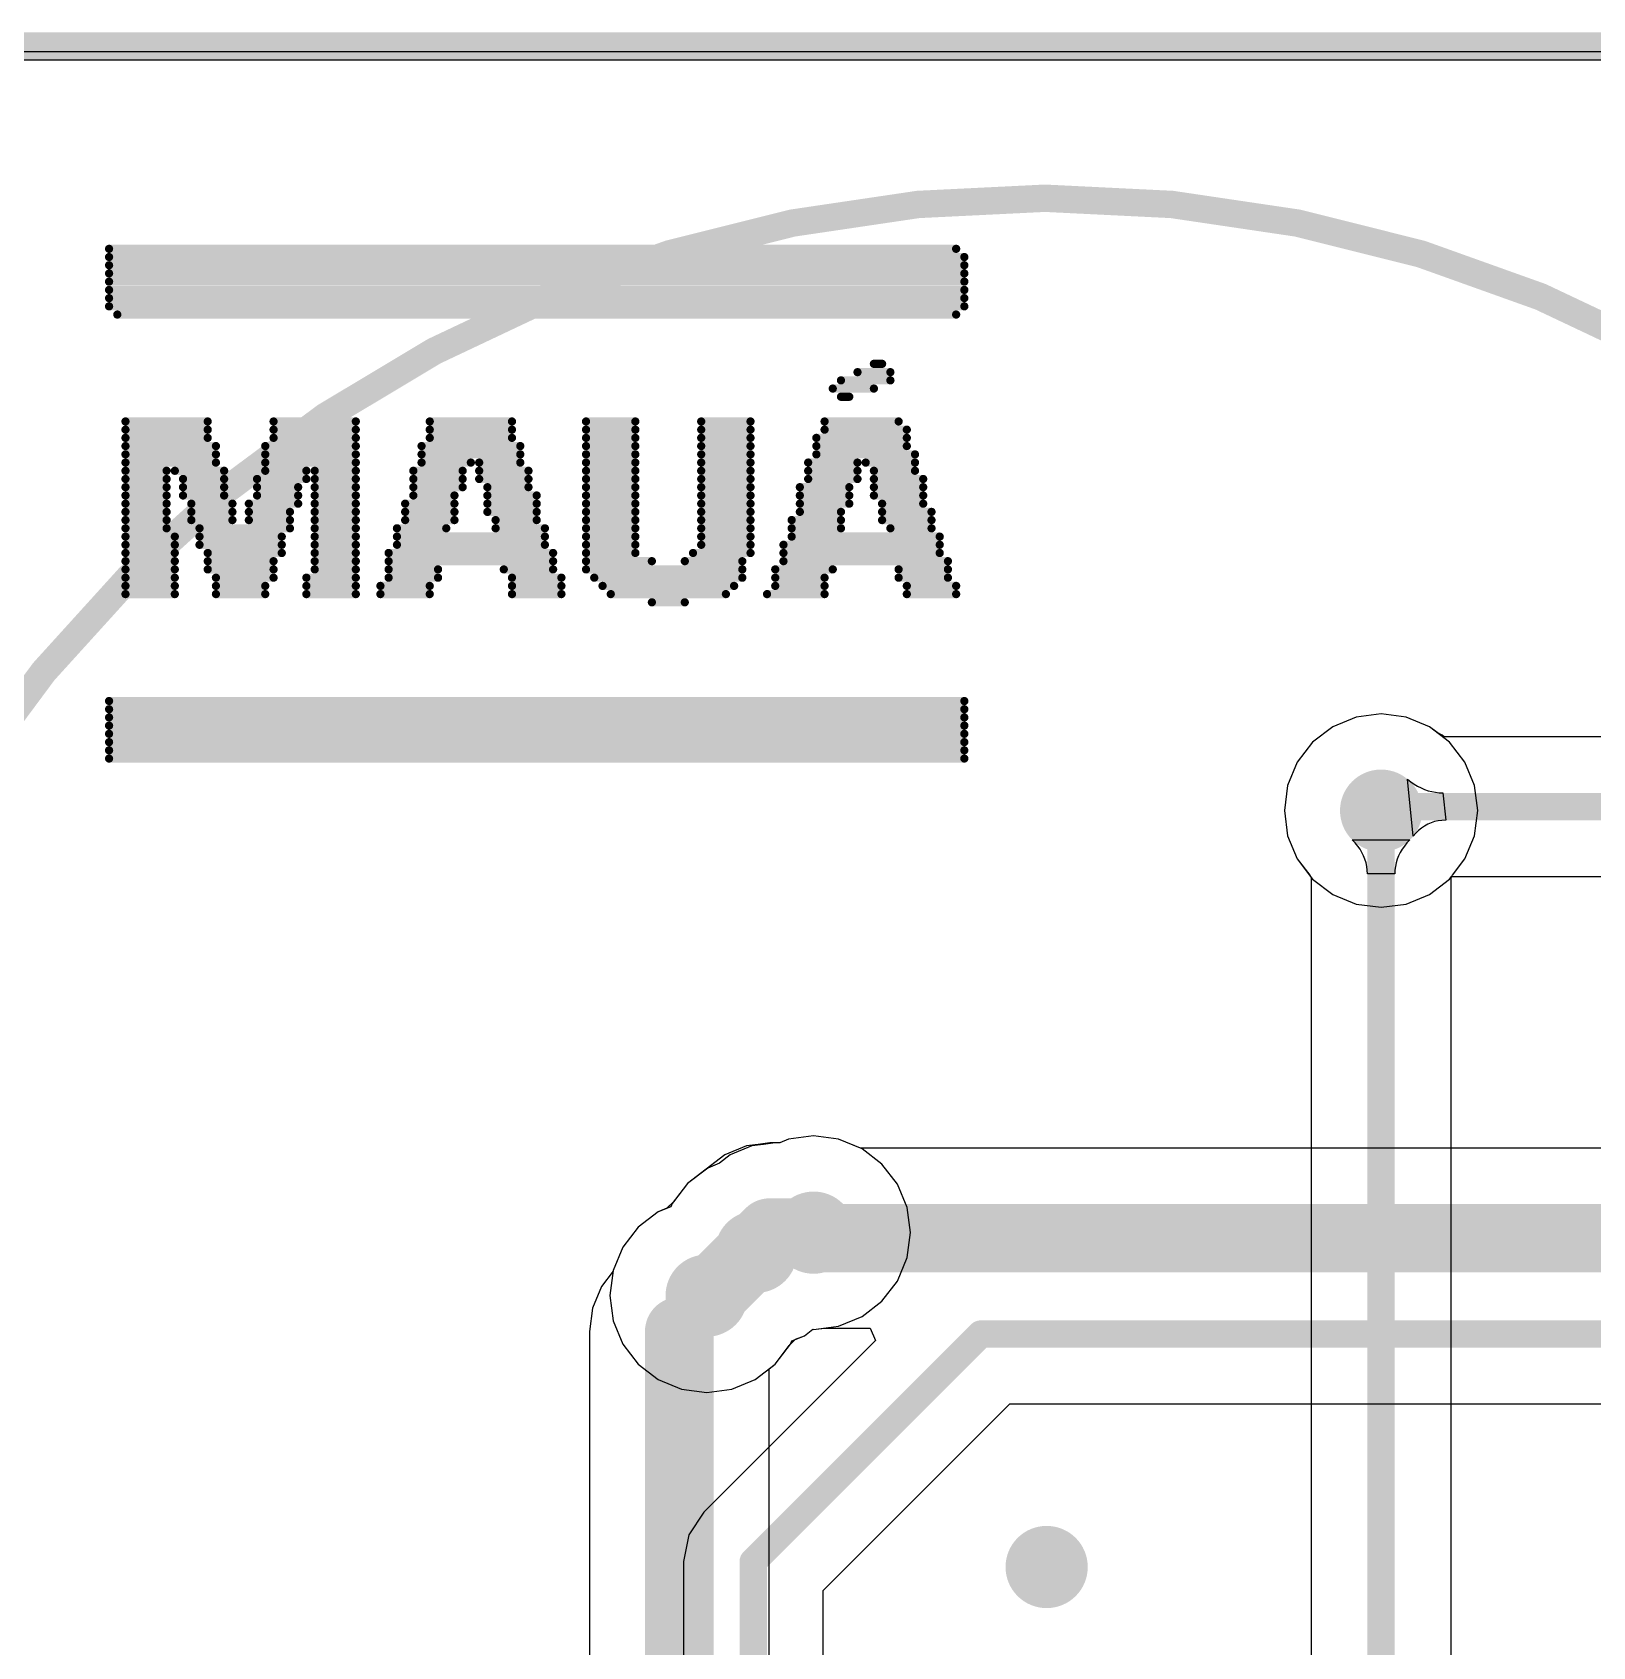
# Model space of a CAD drawing. Extents: x 8 to 204, y 9 to 177.
# Drawn here: x 32.92 to 47.38, y 42.95 to 57.91 of the extents above; entities that cross this region are included whole.
import ezdxf

# ---------------------------------------------------------------- set-up
doc = ezdxf.new("R2010")
doc.units = 0
doc.layers.get('0').update_dxf_attribs({"linetype": 'CONTINUOUS'})
for name, color, linetype in [('BOTTOMLAYER', 5, 'CONTINUOUS'), ('BOTTOMOVERLAY', 54, 'CONTINUOUS'), ('MECHANICAL3', 76, 'CONTINUOUS'), ('MULTILAYER', 9, 'CONTINUOUS'), ('TOPLAYER', 1, 'CONTINUOUS'), ('TOPOVERLAY', 2, 'CONTINUOUS'), ('VIAHOLELAYER', 16, 'CONTINUOUS')]:
    doc.layers.add(name, color=color, linetype=linetype)

# ---------------------------------------------------------------- blocks, each defined once
blk = doc.blocks.new('S____________________SB19_')
at = {"layer": 'BOTTOMOVERLAY'}
for points, const_width in [([(12, -13.904, 1), (-12, -13.904, 1)], 0.254), ([(11.936, -13.904, 1), (12.063, -13.904, 1)], 0.127)]:
    blk.add_lwpolyline(points, format="xyb", close=True, dxfattribs=dict(at, const_width=const_width))

msp = doc.modelspace()

# ---------------------------------------------------------------- linework, layer by layer
at = {"layer": 'BOTTOMLAYER'}
for p, q in [((14.605, 57.658), (190.373, 57.658)), ((44.967, 51.475), (44.781, 51.332)), ((45.183, 51.565), (44.967, 51.475)), ((45.415, 51.595), (45.183, 51.565)), ((45.647, 51.565), (45.415, 51.595)), ((45.864, 51.475), (45.647, 51.565)), ((45.934, 51.421), (45.864, 51.475)), ((44.781, 51.332), (44.639, 51.147)), ((45.98, 51.397), (45.934, 51.421)), ((45.998, 51.383), (45.98, 51.397)), ((80.526, 51.383), (45.998, 51.383)), ((44.639, 51.147), (44.549, 50.93)), ((44.549, 50.93), (44.519, 50.698)), ((45.712, 50.46), (45.66, 50.991)), ((45.66, 50.991), (45.69, 50.966)), ((45.69, 50.966), (45.722, 50.945)), ((45.722, 50.945), (45.753, 50.926)), ((45.753, 50.926), (45.785, 50.909)), ((45.785, 50.909), (45.818, 50.895)), ((45.818, 50.895), (45.851, 50.883)), ((45.851, 50.883), (45.884, 50.874)), ((45.884, 50.874), (45.918, 50.868)), ((45.918, 50.868), (45.953, 50.864)), ((45.953, 50.864), (45.987, 50.863)), ((45.987, 50.863), (46.014, 50.609)), ((44.519, 50.698), (44.549, 50.466)), ((45.878, 50.585), (45.848, 50.572)), ((45.911, 50.596), (45.878, 50.585)), ((45.944, 50.603), (45.911, 50.596)), ((45.978, 50.608), (45.944, 50.603)), ((46.014, 50.609), (45.978, 50.608)), ((44.549, 50.466), (44.639, 50.25)), ((45.737, 50.488), (45.712, 50.46)), ((45.763, 50.514), (45.737, 50.488)), ((45.79, 50.536), (45.763, 50.514)), ((45.818, 50.555), (45.79, 50.536)), ((45.848, 50.572), (45.818, 50.555)), ((44.639, 50.25), (44.781, 50.064)), ((44.781, 50.064), (44.967, 49.922)), ((45.864, 49.922), (46.049, 50.064)), ((46.049, 50.064), (46.068, 50.089)), ((46.068, 50.089), (80.526, 50.089)), ((44.967, 49.922), (45.183, 49.832)), ((45.183, 49.832), (45.415, 49.802)), ((45.415, 49.802), (45.647, 49.832)), ((45.647, 49.832), (45.864, 49.922)), ((39.586, 47.591), (39.385, 47.508)), ((39.694, 47.605), (39.586, 47.591)), ((39.802, 47.619), (39.694, 47.605)), ((39.844, 47.619), (39.802, 47.619)), ((39.925, 47.653), (39.844, 47.619)), ((40.157, 47.683), (39.925, 47.653)), ((40.389, 47.653), (40.157, 47.683)), ((40.593, 47.569), (40.389, 47.653)), ((39.385, 47.508), (39.285, 47.431)), ((47.995, 47.569), (40.593, 47.569)), ((39.176, 47.386), (38.99, 47.243)), ((39.285, 47.431), (39.176, 47.386)), ((38.99, 47.243), (38.847, 47.057)), ((38.835, 47.027), (38.718, 46.979)), ((38.847, 47.057), (38.835, 47.027)), ((38.533, 46.837), (38.39, 46.651)), ((38.718, 46.979), (38.533, 46.837)), ((38.39, 46.651), (38.301, 46.435)), ((38.301, 46.435), (38.27, 46.203)), ((38.27, 46.203), (38.301, 45.971)), ((38.301, 45.971), (38.39, 45.754)), ((40.73, 45.786), (39.141, 44.197)), ((39.932, 45.74), (39.991, 45.799)), ((39.991, 45.799), (40.072, 45.832)), ((40.072, 45.832), (40.149, 45.891)), ((40.149, 45.891), (40.157, 45.89)), ((40.157, 45.89), (40.258, 45.903)), ((40.258, 45.903), (40.682, 45.903)), ((40.682, 45.903), (40.73, 45.786)), ((38.39, 45.754), (38.533, 45.569)), ((39.801, 45.569), (39.932, 45.74)), ((38.533, 45.569), (38.718, 45.426)), ((39.615, 45.426), (39.801, 45.569)), ((38.718, 45.426), (38.935, 45.336)), ((39.399, 45.336), (39.615, 45.426)), ((38.935, 45.336), (39.167, 45.306)), ((39.167, 45.306), (39.399, 45.336)), ((40.246, 43.471), (41.975, 45.2)), ((41.975, 45.2), (80.084, 45.2)), ((39.141, 44.197), (39, 43.987)), ((39, 43.987), (38.951, 43.739)), ((38.951, 43.739), (38.951, 30.939)), ((40.246, 29.429), (40.246, 43.471))]:
    msp.add_line(p, q, dxfattribs=at)
for points, const_width in [([(45.225, 50.698, 1), (45.606, 50.698, 1)], 0.381), ([(45.352, 50.698, 1), (45.479, 50.698, 1)], 0.127), ([(45.389, 50.736, 1), (45.516, 50.736, 1)], 0.127), ([(45.389, 50.736, 1), (45.516, 50.736, 1)], 0.127), ([(39.967, 46.787, 1), (40.348, 46.787, 1)], 0.381), ([(39.434, 46.609, 1), (39.815, 46.609, 1)], 0.381), ([(39.643, 46.787, 1), (39.961, 46.787, 1)], 0.318), ([(39.643, 46.787, 1), (39.961, 46.787, 1)], 0.318), ([(39.999, 46.787, 1), (40.316, 46.787, 1)], 0.318), ([(39.999, 46.736, 1), (40.316, 46.736, 1)], 0.318), ([(39.465, 46.609, 1), (39.783, 46.609, 1)], 0.318), ([(39.465, 46.609, 1), (39.783, 46.609, 1)], 0.318), ([(38.976, 46.203, 1), (39.357, 46.203, 1)], 0.381), ([(39.008, 46.203, 1), (39.326, 46.203, 1)], 0.318), ([(39.059, 46.203, 1), (39.376, 46.203, 1)], 0.318), ([(39.059, 46.203, 1), (39.376, 46.203, 1)], 0.318), ([(41.643, 45.847, 1), (41.77, 45.847, 1)], 0.127), ([(41.643, 45.847, 1), (41.77, 45.847, 1)], 0.127), ([(42.126, 43.688, 1), (42.507, 43.688, 1)], 0.381), ([(39.535, 43.739, 1), (39.662, 43.739, 1)], 0.127), ([(39.535, 43.739, 1), (39.662, 43.739, 1)], 0.127)]:
    msp.add_lwpolyline(points, format="xyb", close=True, dxfattribs=dict(at, const_width=const_width))
for points, const_width in [([(45.415, 50.698), (45.453, 50.736)], 0.254), ([(45.453, 50.736), (81.534, 50.736)], 0.254), ([(39.624, 46.609), (39.802, 46.787)], 0.635), ([(39.802, 46.787), (40.157, 46.787)], 0.635), ([(40.157, 46.736), (90.094, 46.736)], 0.635), ([(39.218, 46.203), (39.624, 46.609)], 0.635), ([(39.167, 46.203), (39.218, 46.203)], 0.635), ([(39.599, 43.739), (41.707, 45.847)], 0.254), ([(41.707, 45.847), (80.352, 45.847)], 0.254), ([(39.599, 27.965), (39.599, 43.739)], 0.254)]:
    msp.add_lwpolyline(points, dxfattribs=dict(at, const_width=const_width))
at = {"layer": 'MECHANICAL3', "const_width": 0.254}
msp.add_lwpolyline([(14.605, 57.785), (190.5, 57.785)], dxfattribs=at)
at = {"layer": 'MULTILAYER', "const_width": 0.381}
for points in [[(45.225, 50.698, 1), (45.606, 50.698, 1)], [(39.967, 46.787, 1), (40.348, 46.787, 1)], [(39.434, 46.609, 1), (39.815, 46.609, 1)], [(38.976, 46.203, 1), (39.357, 46.203, 1)], [(42.126, 43.688, 1), (42.507, 43.688, 1)]]:
    msp.add_lwpolyline(points, format="xyb", close=True, dxfattribs=at)
at = {"layer": 'TOPLAYER'}
for p, q in [((14.681, 57.734), (190.373, 57.734)), ((44.967, 51.475), (44.781, 51.332)), ((45.183, 51.565), (44.967, 51.475)), ((45.415, 51.595), (45.183, 51.565)), ((45.647, 51.565), (45.415, 51.595)), ((45.864, 51.475), (45.647, 51.565)), ((46.049, 51.332), (45.864, 51.475)), ((44.781, 51.332), (44.639, 51.147)), ((46.192, 51.147), (46.049, 51.332)), ((44.639, 51.147), (44.549, 50.93)), ((46.281, 50.93), (46.192, 51.147)), ((44.549, 50.93), (44.519, 50.698)), ((46.312, 50.698), (46.281, 50.93)), ((44.519, 50.698), (44.549, 50.466)), ((46.281, 50.466), (46.312, 50.698)), ((44.549, 50.466), (44.639, 50.25)), ((45.175, 50.399), (45.148, 50.426)), ((45.148, 50.426), (45.682, 50.426)), ((45.682, 50.426), (45.655, 50.399)), ((46.192, 50.25), (46.281, 50.466)), ((45.199, 50.37), (45.175, 50.399)), ((45.22, 50.34), (45.199, 50.37)), ((45.238, 50.31), (45.22, 50.34)), ((45.253, 50.279), (45.238, 50.31)), ((45.266, 50.247), (45.253, 50.279)), ((45.577, 50.279), (45.565, 50.247)), ((45.592, 50.31), (45.577, 50.279)), ((45.611, 50.34), (45.592, 50.31)), ((45.632, 50.37), (45.611, 50.34)), ((45.655, 50.399), (45.632, 50.37)), ((44.639, 50.25), (44.755, 50.099)), ((45.276, 50.214), (45.266, 50.247)), ((45.283, 50.18), (45.276, 50.214)), ((45.287, 50.146), (45.283, 50.18)), ((45.288, 50.111), (45.287, 50.146)), ((45.544, 50.146), (45.542, 50.111)), ((45.548, 50.18), (45.544, 50.146)), ((45.555, 50.214), (45.548, 50.18)), ((45.565, 50.247), (45.555, 50.214)), ((46.076, 50.099), (46.192, 50.25)), ((44.755, 50.099), (44.768, 50.078)), ((44.768, 50.078), (44.768, 33.323)), ((45.542, 50.111), (45.288, 50.111)), ((46.063, 50.078), (46.076, 50.099)), ((46.063, 34.594), (46.063, 50.078)), ((39.536, 47.591), (39.335, 47.508)), ((39.643, 47.605), (39.536, 47.591)), ((39.751, 47.619), (39.643, 47.605)), ((39.844, 47.619), (39.751, 47.619)), ((39.925, 47.653), (39.844, 47.619)), ((40.157, 47.683), (39.925, 47.653)), ((40.389, 47.653), (40.157, 47.683)), ((40.606, 47.563), (40.389, 47.653)), ((39.335, 47.508), (39.162, 47.376)), ((40.791, 47.421), (40.606, 47.563)), ((39.161, 47.374), (38.99, 47.243)), ((39.162, 47.376), (39.161, 47.374)), ((40.934, 47.235), (40.791, 47.421)), ((38.99, 47.243), (38.859, 47.072)), ((41.024, 47.019), (40.934, 47.235)), ((38.799, 47.013), (38.718, 46.979)), ((38.859, 47.072), (38.799, 47.013)), ((41.054, 46.787), (41.024, 47.019)), ((38.533, 46.837), (38.39, 46.651)), ((38.718, 46.979), (38.533, 46.837)), ((41.024, 46.555), (41.054, 46.787)), ((38.39, 46.651), (38.301, 46.435)), ((40.934, 46.338), (41.024, 46.555)), ((38.3, 46.43), (38.192, 46.289)), ((38.301, 46.435), (38.3, 46.43)), ((38.192, 46.289), (38.109, 46.088)), ((40.791, 46.153), (40.934, 46.338)), ((38.109, 46.088), (38.08, 45.872)), ((40.606, 46.01), (40.791, 46.153)), ((40.389, 45.921), (40.606, 46.01)), ((38.08, 45.872), (38.08, 33.477)), ((39.956, 45.784), (40.072, 45.832)), ((40.072, 45.832), (40.149, 45.891)), ((40.149, 45.891), (40.157, 45.89)), ((40.157, 45.89), (40.389, 45.921)), ((39.801, 45.569), (39.943, 45.754)), ((39.943, 45.754), (39.956, 45.784)), ((39.745, 45.526), (39.801, 45.569)), ((39.745, 33.822), (39.745, 45.526))]:
    msp.add_line(p, q, dxfattribs=at)
for points, const_width in [([(45.225, 50.698, 1), (45.606, 50.698, 1)], 0.381), ([(45.352, 50.698, 1), (45.479, 50.698, 1)], 0.127), ([(45.352, 50.698, 1), (45.479, 50.698, 1)], 0.127), ([(45.377, 50.673, 1), (45.504, 50.673, 1)], 0.127), ([(39.967, 46.787, 1), (40.348, 46.787, 1)], 0.381), ([(39.434, 46.609, 1), (39.815, 46.609, 1)], 0.381), ([(39.592, 46.787, 1), (39.91, 46.787, 1)], 0.318), ([(39.592, 46.787, 1), (39.91, 46.787, 1)], 0.318), ([(39.999, 46.787, 1), (40.316, 46.787, 1)], 0.318), ([(38.976, 46.203, 1), (39.357, 46.203, 1)], 0.381), ([(39.008, 46.203, 1), (39.326, 46.203, 1)], 0.318), ([(38.754, 45.872, 1), (39.072, 45.872, 1)], 0.318), ([(42.126, 43.688, 1), (42.507, 43.688, 1)], 0.381)]:
    msp.add_lwpolyline(points, format="xyb", close=True, dxfattribs=dict(at, const_width=const_width))
for points, const_width in [([(45.415, 26.264), (45.415, 50.698)], 0.254), ([(45.415, 50.698), (45.441, 50.673)], 0.254), ([(39.167, 46.203), (39.751, 46.787)], 0.635), ([(39.751, 46.787), (40.157, 46.787)], 0.635), ([(38.913, 33.477), (38.913, 45.872)], 0.635)]:
    msp.add_lwpolyline(points, dxfattribs=dict(at, const_width=const_width))
at = {"layer": 'TOPOVERLAY', "const_width": 0.0762}
for points in [[(33.63, 55.905), (41.478, 55.905)], [(33.63, 55.829), (41.554, 55.829)], [(33.63, 55.753), (41.554, 55.753)], [(33.63, 55.677), (41.554, 55.677)], [(33.63, 55.601), (41.554, 55.601)], [(33.63, 55.524), (41.554, 55.524)], [(33.63, 55.448), (41.554, 55.448)], [(33.63, 55.372), (41.554, 55.372)], [(33.706, 55.296), (41.478, 55.296)], [(40.564, 54.762), (40.869, 54.762)], [(40.716, 54.839), (40.792, 54.839)], [(40.335, 54.61), (40.716, 54.61)], [(40.411, 54.686), (40.869, 54.686)], [(40.411, 54.534), (40.488, 54.534)], [(33.782, 54.305), (34.544, 54.305)], [(35.154, 54.305), (35.916, 54.305)], [(36.601, 54.305), (37.363, 54.305)], [(38.049, 54.305), (38.506, 54.305)], [(39.116, 54.305), (39.573, 54.305)], [(40.259, 54.305), (40.945, 54.305)], [(33.782, 54.229), (34.544, 54.229)], [(33.782, 54.153), (34.544, 54.153)], [(35.154, 54.229), (35.916, 54.229)], [(35.154, 54.153), (35.916, 54.153)], [(36.601, 54.229), (37.363, 54.229)], [(36.601, 54.153), (37.363, 54.153)], [(38.049, 54.229), (38.506, 54.229)], [(38.049, 54.153), (38.506, 54.153)], [(39.116, 54.229), (39.573, 54.229)], [(39.116, 54.153), (39.573, 54.153)], [(40.183, 54.153), (41.021, 54.153)], [(40.259, 54.229), (41.021, 54.229)], [(33.782, 54.077), (34.62, 54.077)], [(33.782, 54), (34.62, 54)], [(35.077, 54.077), (35.916, 54.077)], [(35.077, 54), (35.916, 54)], [(36.525, 54.077), (37.44, 54.077)], [(36.525, 54), (37.44, 54)], [(38.049, 54.077), (38.506, 54.077)], [(38.049, 54), (38.506, 54)], [(39.116, 54.077), (39.573, 54.077)], [(39.116, 54), (39.573, 54)], [(40.183, 54.077), (41.021, 54.077)], [(40.183, 54), (41.097, 54)], [(33.782, 53.924), (34.62, 53.924)], [(33.782, 53.848), (34.163, 53.848)], [(34.239, 53.848), (34.696, 53.848)], [(35.077, 53.924), (35.916, 53.924)], [(35.077, 53.848), (35.458, 53.848)], [(35.535, 53.848), (35.916, 53.848)], [(36.449, 53.848), (36.906, 53.848)], [(36.525, 53.924), (36.982, 53.924)], [(37.059, 53.924), (37.44, 53.924)], [(37.059, 53.848), (37.516, 53.848)], [(38.049, 53.924), (38.506, 53.924)], [(38.049, 53.848), (38.506, 53.848)], [(39.116, 53.924), (39.573, 53.924)], [(39.116, 53.848), (39.573, 53.848)], [(40.107, 53.924), (40.564, 53.924)], [(40.107, 53.848), (40.564, 53.848)], [(40.64, 53.924), (41.097, 53.924)], [(40.716, 53.848), (41.097, 53.848)], [(33.782, 53.772), (34.163, 53.772)], [(33.782, 53.696), (34.163, 53.696)], [(34.315, 53.772), (34.696, 53.772)], [(34.315, 53.696), (34.696, 53.696)], [(35.001, 53.772), (35.458, 53.772)], [(35.001, 53.696), (35.382, 53.696)], [(35.535, 53.772), (35.916, 53.772)], [(35.535, 53.696), (35.916, 53.696)], [(36.449, 53.772), (36.906, 53.772)], [(36.449, 53.696), (36.906, 53.696)], [(37.059, 53.772), (37.516, 53.772)], [(37.135, 53.696), (37.516, 53.696)], [(38.049, 53.772), (38.506, 53.772)], [(38.049, 53.696), (38.506, 53.696)], [(39.116, 53.772), (39.573, 53.772)], [(39.116, 53.696), (39.573, 53.696)], [(40.03, 53.696), (40.488, 53.696)], [(40.107, 53.772), (40.564, 53.772)], [(40.716, 53.772), (41.173, 53.772)], [(40.716, 53.696), (41.173, 53.696)], [(33.782, 53.619), (34.163, 53.619)], [(33.782, 53.543), (34.163, 53.543)], [(34.315, 53.619), (34.696, 53.619)], [(34.392, 53.543), (34.773, 53.543)], [(34.925, 53.543), (35.382, 53.543)], [(35.001, 53.619), (35.382, 53.619)], [(35.535, 53.619), (35.916, 53.619)], [(35.535, 53.543), (35.916, 53.543)], [(36.373, 53.543), (36.83, 53.543)], [(36.449, 53.619), (36.83, 53.619)], [(37.135, 53.619), (37.592, 53.619)], [(37.135, 53.543), (37.592, 53.543)], [(38.049, 53.619), (38.506, 53.619)], [(38.049, 53.543), (38.506, 53.543)], [(39.116, 53.619), (39.573, 53.619)], [(39.116, 53.543), (39.573, 53.543)], [(40.03, 53.619), (40.488, 53.619)], [(40.03, 53.543), (40.488, 53.543)], [(40.716, 53.619), (41.173, 53.619)], [(40.792, 53.543), (41.173, 53.543)], [(33.782, 53.467), (34.163, 53.467)], [(33.782, 53.391), (34.163, 53.391)], [(34.392, 53.467), (34.773, 53.467)], [(34.392, 53.391), (34.773, 53.391)], [(34.925, 53.467), (35.306, 53.467)], [(34.925, 53.391), (35.306, 53.391)], [(35.535, 53.467), (35.916, 53.467)], [(35.535, 53.391), (35.916, 53.391)], [(36.373, 53.467), (36.83, 53.467)], [(36.373, 53.391), (36.83, 53.391)], [(37.135, 53.467), (37.592, 53.467)], [(37.211, 53.391), (37.592, 53.391)], [(38.049, 53.467), (38.506, 53.467)], [(38.049, 53.391), (38.506, 53.391)], [(39.116, 53.467), (39.573, 53.467)], [(39.116, 53.391), (39.573, 53.391)], [(39.954, 53.391), (40.411, 53.391)], [(40.03, 53.467), (40.411, 53.467)], [(40.792, 53.467), (41.25, 53.467)], [(40.792, 53.391), (41.25, 53.391)], [(33.782, 53.315), (34.163, 53.315)], [(33.782, 53.238), (34.239, 53.238)], [(34.468, 53.315), (35.306, 53.315)], [(34.468, 53.238), (35.23, 53.238)], [(35.535, 53.315), (35.916, 53.315)], [(35.535, 53.238), (35.916, 53.238)], [(36.297, 53.315), (36.754, 53.315)], [(36.297, 53.238), (37.668, 53.238)], [(37.211, 53.315), (37.668, 53.315)], [(38.049, 53.315), (38.506, 53.315)], [(38.049, 53.238), (38.506, 53.238)], [(39.116, 53.315), (39.573, 53.315)], [(39.116, 53.238), (39.573, 53.238)], [(39.954, 53.315), (40.411, 53.315)], [(39.954, 53.238), (41.326, 53.238)], [(40.869, 53.315), (41.25, 53.315)], [(33.782, 53.162), (34.239, 53.162)], [(33.782, 53.086), (34.239, 53.086)], [(34.468, 53.162), (35.23, 53.162)], [(34.544, 53.086), (35.23, 53.086)], [(35.535, 53.162), (35.916, 53.162)], [(35.535, 53.086), (35.916, 53.086)], [(36.22, 53.086), (37.744, 53.086)], [(36.297, 53.162), (37.668, 53.162)], [(38.049, 53.162), (38.506, 53.162)], [(38.049, 53.086), (38.506, 53.086)], [(39.04, 53.086), (39.573, 53.086)], [(39.116, 53.162), (39.573, 53.162)], [(39.878, 53.162), (41.326, 53.162)], [(39.878, 53.086), (41.326, 53.086)], [(33.782, 53.01), (34.239, 53.01)], [(33.782, 52.934), (34.239, 52.934)], [(34.544, 53.01), (35.154, 53.01)], [(34.544, 52.934), (35.154, 52.934)], [(35.535, 53.01), (35.916, 53.01)], [(35.535, 52.934), (35.916, 52.934)], [(36.22, 53.01), (37.744, 53.01)], [(36.22, 52.934), (36.678, 52.934)], [(37.287, 52.934), (37.744, 52.934)], [(38.049, 53.01), (38.659, 53.01)], [(38.049, 52.934), (39.497, 52.934)], [(38.964, 53.01), (39.497, 53.01)], [(39.802, 52.934), (40.335, 52.934)], [(39.878, 53.01), (41.402, 53.01)], [(40.945, 52.934), (41.402, 52.934)], [(33.782, 52.857), (34.239, 52.857)], [(33.782, 52.781), (34.239, 52.781)], [(34.62, 52.857), (35.154, 52.857)], [(34.62, 52.781), (35.077, 52.781)], [(35.458, 52.857), (35.916, 52.857)], [(35.458, 52.781), (35.916, 52.781)], [(36.144, 52.781), (36.601, 52.781)], [(36.22, 52.857), (36.678, 52.857)], [(37.363, 52.857), (37.821, 52.857)], [(37.363, 52.781), (37.821, 52.781)], [(38.125, 52.857), (39.497, 52.857)], [(38.202, 52.781), (39.421, 52.781)], [(39.802, 52.857), (40.259, 52.857)], [(39.802, 52.781), (40.259, 52.781)], [(40.945, 52.857), (41.402, 52.857)], [(41.021, 52.781), (41.478, 52.781)], [(33.782, 52.705), (34.239, 52.705)], [(34.62, 52.705), (35.077, 52.705)], [(35.458, 52.705), (35.916, 52.705)], [(36.144, 52.705), (36.601, 52.705)], [(37.363, 52.705), (37.821, 52.705)], [(38.278, 52.705), (39.345, 52.705)], [(39.726, 52.705), (40.259, 52.705)], [(41.021, 52.705), (41.478, 52.705)], [(38.659, 52.629), (38.964, 52.629)], [(33.63, 51.714), (41.554, 51.714)], [(33.63, 51.638), (41.554, 51.638)], [(33.63, 51.562), (41.554, 51.562)], [(33.63, 51.486), (41.554, 51.486)], [(33.63, 51.41), (41.554, 51.41)], [(33.63, 51.333), (41.554, 51.333)], [(33.63, 51.257), (41.554, 51.257)], [(33.63, 51.181), (41.554, 51.181)]]:
    msp.add_lwpolyline(points, dxfattribs=at)
at = {"layer": 'TOPOVERLAY', "const_width": 0.0381}
for points in [[(33.611, 55.905, 1), (33.649, 55.905, 1)], [(33.611, 55.829, 1), (33.649, 55.829, 1)], [(41.459, 55.905, 1), (41.497, 55.905, 1)], [(41.535, 55.829, 1), (41.573, 55.829, 1)], [(33.611, 55.753, 1), (33.649, 55.753, 1)], [(33.611, 55.677, 1), (33.649, 55.677, 1)], [(41.535, 55.753, 1), (41.573, 55.753, 1)], [(41.535, 55.677, 1), (41.573, 55.677, 1)], [(33.611, 55.601, 1), (33.649, 55.601, 1)], [(33.611, 55.524, 1), (33.649, 55.524, 1)], [(41.535, 55.601, 1), (41.573, 55.601, 1)], [(41.535, 55.524, 1), (41.573, 55.524, 1)], [(33.611, 55.448, 1), (33.649, 55.448, 1)], [(33.611, 55.372, 1), (33.649, 55.372, 1)], [(41.535, 55.448, 1), (41.573, 55.448, 1)], [(41.535, 55.372, 1), (41.573, 55.372, 1)], [(33.687, 55.296, 1), (33.725, 55.296, 1)], [(41.459, 55.296, 1), (41.497, 55.296, 1)], [(40.545, 54.762, 1), (40.583, 54.762, 1)], [(40.697, 54.839, 1), (40.735, 54.839, 1)], [(40.773, 54.839, 1), (40.811, 54.839, 1)], [(40.85, 54.762, 1), (40.888, 54.762, 1)], [(40.316, 54.61, 1), (40.354, 54.61, 1)], [(40.392, 54.686, 1), (40.43, 54.686, 1)], [(40.697, 54.61, 1), (40.735, 54.61, 1)], [(40.85, 54.686, 1), (40.888, 54.686, 1)], [(40.392, 54.534, 1), (40.43, 54.534, 1)], [(40.469, 54.534, 1), (40.507, 54.534, 1)], [(33.763, 54.305, 1), (33.801, 54.305, 1)], [(34.525, 54.305, 1), (34.563, 54.305, 1)], [(35.135, 54.305, 1), (35.173, 54.305, 1)], [(35.897, 54.305, 1), (35.935, 54.305, 1)], [(36.582, 54.305, 1), (36.62, 54.305, 1)], [(37.344, 54.305, 1), (37.382, 54.305, 1)], [(38.03, 54.305, 1), (38.068, 54.305, 1)], [(38.487, 54.305, 1), (38.525, 54.305, 1)], [(39.097, 54.305, 1), (39.135, 54.305, 1)], [(39.554, 54.305, 1), (39.592, 54.305, 1)], [(40.24, 54.305, 1), (40.278, 54.305, 1)], [(40.926, 54.305, 1), (40.964, 54.305, 1)], [(33.763, 54.229, 1), (33.801, 54.229, 1)], [(33.763, 54.153, 1), (33.801, 54.153, 1)], [(34.525, 54.229, 1), (34.563, 54.229, 1)], [(34.525, 54.153, 1), (34.563, 54.153, 1)], [(35.135, 54.229, 1), (35.173, 54.229, 1)], [(35.135, 54.153, 1), (35.173, 54.153, 1)], [(35.897, 54.229, 1), (35.935, 54.229, 1)], [(35.897, 54.153, 1), (35.935, 54.153, 1)], [(36.582, 54.229, 1), (36.62, 54.229, 1)], [(36.582, 54.153, 1), (36.62, 54.153, 1)], [(37.344, 54.229, 1), (37.382, 54.229, 1)], [(37.344, 54.153, 1), (37.382, 54.153, 1)], [(38.03, 54.229, 1), (38.068, 54.229, 1)], [(38.03, 54.153, 1), (38.068, 54.153, 1)], [(38.487, 54.229, 1), (38.525, 54.229, 1)], [(38.487, 54.153, 1), (38.525, 54.153, 1)], [(39.097, 54.229, 1), (39.135, 54.229, 1)], [(39.097, 54.153, 1), (39.135, 54.153, 1)], [(39.554, 54.229, 1), (39.592, 54.229, 1)], [(39.554, 54.153, 1), (39.592, 54.153, 1)], [(40.164, 54.153, 1), (40.202, 54.153, 1)], [(40.24, 54.229, 1), (40.278, 54.229, 1)], [(41.002, 54.229, 1), (41.04, 54.229, 1)], [(41.002, 54.153, 1), (41.04, 54.153, 1)], [(33.763, 54.077, 1), (33.801, 54.077, 1)], [(33.763, 54, 1), (33.801, 54, 1)], [(34.601, 54.077, 1), (34.639, 54.077, 1)], [(34.601, 54, 1), (34.639, 54, 1)], [(35.058, 54.077, 1), (35.096, 54.077, 1)], [(35.058, 54, 1), (35.096, 54, 1)], [(35.897, 54.077, 1), (35.935, 54.077, 1)], [(35.897, 54, 1), (35.935, 54, 1)], [(36.506, 54.077, 1), (36.544, 54.077, 1)], [(36.506, 54, 1), (36.544, 54, 1)], [(37.421, 54.077, 1), (37.459, 54.077, 1)], [(37.421, 54, 1), (37.459, 54, 1)], [(38.03, 54.077, 1), (38.068, 54.077, 1)], [(38.03, 54, 1), (38.068, 54, 1)], [(38.487, 54.077, 1), (38.525, 54.077, 1)], [(38.487, 54, 1), (38.525, 54, 1)], [(39.097, 54.077, 1), (39.135, 54.077, 1)], [(39.097, 54, 1), (39.135, 54, 1)], [(39.554, 54.077, 1), (39.592, 54.077, 1)], [(39.554, 54, 1), (39.592, 54, 1)], [(40.164, 54.077, 1), (40.202, 54.077, 1)], [(40.164, 54, 1), (40.202, 54, 1)], [(41.002, 54.077, 1), (41.04, 54.077, 1)], [(41.078, 54, 1), (41.116, 54, 1)], [(33.763, 53.924, 1), (33.801, 53.924, 1)], [(33.763, 53.848, 1), (33.801, 53.848, 1)], [(34.144, 53.848, 1), (34.182, 53.848, 1)], [(34.22, 53.848, 1), (34.258, 53.848, 1)], [(34.601, 53.924, 1), (34.639, 53.924, 1)], [(34.677, 53.848, 1), (34.715, 53.848, 1)], [(35.058, 53.924, 1), (35.096, 53.924, 1)], [(35.058, 53.848, 1), (35.096, 53.848, 1)], [(35.439, 53.848, 1), (35.477, 53.848, 1)], [(35.516, 53.848, 1), (35.554, 53.848, 1)], [(35.897, 53.924, 1), (35.935, 53.924, 1)], [(35.897, 53.848, 1), (35.935, 53.848, 1)], [(36.43, 53.848, 1), (36.468, 53.848, 1)], [(36.506, 53.924, 1), (36.544, 53.924, 1)], [(36.887, 53.848, 1), (36.925, 53.848, 1)], [(36.963, 53.924, 1), (37.001, 53.924, 1)], [(37.04, 53.924, 1), (37.078, 53.924, 1)], [(37.04, 53.848, 1), (37.078, 53.848, 1)], [(37.421, 53.924, 1), (37.459, 53.924, 1)], [(37.497, 53.848, 1), (37.535, 53.848, 1)], [(38.03, 53.924, 1), (38.068, 53.924, 1)], [(38.03, 53.848, 1), (38.068, 53.848, 1)], [(38.487, 53.924, 1), (38.525, 53.924, 1)], [(38.487, 53.848, 1), (38.525, 53.848, 1)], [(39.097, 53.924, 1), (39.135, 53.924, 1)], [(39.097, 53.848, 1), (39.135, 53.848, 1)], [(39.554, 53.924, 1), (39.592, 53.924, 1)], [(39.554, 53.848, 1), (39.592, 53.848, 1)], [(40.088, 53.924, 1), (40.126, 53.924, 1)], [(40.088, 53.848, 1), (40.126, 53.848, 1)], [(40.545, 53.924, 1), (40.583, 53.924, 1)], [(40.545, 53.848, 1), (40.583, 53.848, 1)], [(40.621, 53.924, 1), (40.659, 53.924, 1)], [(40.697, 53.848, 1), (40.735, 53.848, 1)], [(41.078, 53.924, 1), (41.116, 53.924, 1)], [(41.078, 53.848, 1), (41.116, 53.848, 1)], [(33.763, 53.772, 1), (33.801, 53.772, 1)], [(33.763, 53.696, 1), (33.801, 53.696, 1)], [(34.144, 53.772, 1), (34.182, 53.772, 1)], [(34.144, 53.696, 1), (34.182, 53.696, 1)], [(34.296, 53.772, 1), (34.334, 53.772, 1)], [(34.296, 53.696, 1), (34.334, 53.696, 1)], [(34.677, 53.772, 1), (34.715, 53.772, 1)], [(34.677, 53.696, 1), (34.715, 53.696, 1)], [(34.982, 53.772, 1), (35.02, 53.772, 1)], [(34.982, 53.696, 1), (35.02, 53.696, 1)], [(35.363, 53.696, 1), (35.401, 53.696, 1)], [(35.439, 53.772, 1), (35.477, 53.772, 1)], [(35.516, 53.772, 1), (35.554, 53.772, 1)], [(35.516, 53.696, 1), (35.554, 53.696, 1)], [(35.897, 53.772, 1), (35.935, 53.772, 1)], [(35.897, 53.696, 1), (35.935, 53.696, 1)], [(36.43, 53.772, 1), (36.468, 53.772, 1)], [(36.43, 53.696, 1), (36.468, 53.696, 1)], [(36.887, 53.772, 1), (36.925, 53.772, 1)], [(36.887, 53.696, 1), (36.925, 53.696, 1)], [(37.04, 53.772, 1), (37.078, 53.772, 1)], [(37.116, 53.696, 1), (37.154, 53.696, 1)], [(37.497, 53.772, 1), (37.535, 53.772, 1)], [(37.497, 53.696, 1), (37.535, 53.696, 1)], [(38.03, 53.772, 1), (38.068, 53.772, 1)], [(38.03, 53.696, 1), (38.068, 53.696, 1)], [(38.487, 53.772, 1), (38.525, 53.772, 1)], [(38.487, 53.696, 1), (38.525, 53.696, 1)], [(39.097, 53.772, 1), (39.135, 53.772, 1)], [(39.097, 53.696, 1), (39.135, 53.696, 1)], [(39.554, 53.772, 1), (39.592, 53.772, 1)], [(39.554, 53.696, 1), (39.592, 53.696, 1)], [(40.011, 53.696, 1), (40.049, 53.696, 1)], [(40.088, 53.772, 1), (40.126, 53.772, 1)], [(40.469, 53.696, 1), (40.507, 53.696, 1)], [(40.545, 53.772, 1), (40.583, 53.772, 1)], [(40.697, 53.772, 1), (40.735, 53.772, 1)], [(40.697, 53.696, 1), (40.735, 53.696, 1)], [(41.154, 53.772, 1), (41.192, 53.772, 1)], [(41.154, 53.696, 1), (41.192, 53.696, 1)], [(33.763, 53.619, 1), (33.801, 53.619, 1)], [(33.763, 53.543, 1), (33.801, 53.543, 1)], [(34.144, 53.619, 1), (34.182, 53.619, 1)], [(34.144, 53.543, 1), (34.182, 53.543, 1)], [(34.296, 53.619, 1), (34.334, 53.619, 1)], [(34.373, 53.543, 1), (34.411, 53.543, 1)], [(34.677, 53.619, 1), (34.715, 53.619, 1)], [(34.754, 53.543, 1), (34.792, 53.543, 1)], [(34.906, 53.543, 1), (34.944, 53.543, 1)], [(34.982, 53.619, 1), (35.02, 53.619, 1)], [(35.363, 53.619, 1), (35.401, 53.619, 1)], [(35.363, 53.543, 1), (35.401, 53.543, 1)], [(35.516, 53.619, 1), (35.554, 53.619, 1)], [(35.516, 53.543, 1), (35.554, 53.543, 1)], [(35.897, 53.619, 1), (35.935, 53.619, 1)], [(35.897, 53.543, 1), (35.935, 53.543, 1)], [(36.354, 53.543, 1), (36.392, 53.543, 1)], [(36.43, 53.619, 1), (36.468, 53.619, 1)], [(36.811, 53.619, 1), (36.849, 53.619, 1)], [(36.811, 53.543, 1), (36.849, 53.543, 1)], [(37.116, 53.619, 1), (37.154, 53.619, 1)], [(37.116, 53.543, 1), (37.154, 53.543, 1)], [(37.573, 53.619, 1), (37.611, 53.619, 1)], [(37.573, 53.543, 1), (37.611, 53.543, 1)], [(38.03, 53.619, 1), (38.068, 53.619, 1)], [(38.03, 53.543, 1), (38.068, 53.543, 1)], [(38.487, 53.619, 1), (38.525, 53.619, 1)], [(38.487, 53.543, 1), (38.525, 53.543, 1)], [(39.097, 53.619, 1), (39.135, 53.619, 1)], [(39.097, 53.543, 1), (39.135, 53.543, 1)], [(39.554, 53.619, 1), (39.592, 53.619, 1)], [(39.554, 53.543, 1), (39.592, 53.543, 1)], [(40.011, 53.619, 1), (40.049, 53.619, 1)], [(40.011, 53.543, 1), (40.049, 53.543, 1)], [(40.469, 53.619, 1), (40.507, 53.619, 1)], [(40.469, 53.543, 1), (40.507, 53.543, 1)], [(40.697, 53.619, 1), (40.735, 53.619, 1)], [(40.773, 53.543, 1), (40.811, 53.543, 1)], [(41.154, 53.619, 1), (41.192, 53.619, 1)], [(41.154, 53.543, 1), (41.192, 53.543, 1)], [(33.763, 53.467, 1), (33.801, 53.467, 1)], [(33.763, 53.391, 1), (33.801, 53.391, 1)], [(34.144, 53.467, 1), (34.182, 53.467, 1)], [(34.144, 53.391, 1), (34.182, 53.391, 1)], [(34.373, 53.467, 1), (34.411, 53.467, 1)], [(34.373, 53.391, 1), (34.411, 53.391, 1)], [(34.754, 53.467, 1), (34.792, 53.467, 1)], [(34.754, 53.391, 1), (34.792, 53.391, 1)], [(34.906, 53.467, 1), (34.944, 53.467, 1)], [(34.906, 53.391, 1), (34.944, 53.391, 1)], [(35.287, 53.467, 1), (35.325, 53.467, 1)], [(35.287, 53.391, 1), (35.325, 53.391, 1)], [(35.516, 53.467, 1), (35.554, 53.467, 1)], [(35.516, 53.391, 1), (35.554, 53.391, 1)], [(35.897, 53.467, 1), (35.935, 53.467, 1)], [(35.897, 53.391, 1), (35.935, 53.391, 1)], [(36.354, 53.467, 1), (36.392, 53.467, 1)], [(36.354, 53.391, 1), (36.392, 53.391, 1)], [(36.811, 53.467, 1), (36.849, 53.467, 1)], [(36.811, 53.391, 1), (36.849, 53.391, 1)], [(37.116, 53.467, 1), (37.154, 53.467, 1)], [(37.192, 53.391, 1), (37.23, 53.391, 1)], [(37.573, 53.467, 1), (37.611, 53.467, 1)], [(37.573, 53.391, 1), (37.611, 53.391, 1)], [(38.03, 53.467, 1), (38.068, 53.467, 1)], [(38.03, 53.391, 1), (38.068, 53.391, 1)], [(38.487, 53.467, 1), (38.525, 53.467, 1)], [(38.487, 53.391, 1), (38.525, 53.391, 1)], [(39.097, 53.467, 1), (39.135, 53.467, 1)], [(39.097, 53.391, 1), (39.135, 53.391, 1)], [(39.554, 53.467, 1), (39.592, 53.467, 1)], [(39.554, 53.391, 1), (39.592, 53.391, 1)], [(39.935, 53.391, 1), (39.973, 53.391, 1)], [(40.011, 53.467, 1), (40.049, 53.467, 1)], [(40.392, 53.467, 1), (40.43, 53.467, 1)], [(40.392, 53.391, 1), (40.43, 53.391, 1)], [(40.773, 53.467, 1), (40.811, 53.467, 1)], [(40.773, 53.391, 1), (40.811, 53.391, 1)], [(41.231, 53.467, 1), (41.269, 53.467, 1)], [(41.231, 53.391, 1), (41.269, 53.391, 1)], [(33.763, 53.315, 1), (33.801, 53.315, 1)], [(33.763, 53.238, 1), (33.801, 53.238, 1)], [(34.144, 53.315, 1), (34.182, 53.315, 1)], [(34.22, 53.238, 1), (34.258, 53.238, 1)], [(34.449, 53.315, 1), (34.487, 53.315, 1)], [(34.449, 53.238, 1), (34.487, 53.238, 1)], [(35.211, 53.238, 1), (35.249, 53.238, 1)], [(35.287, 53.315, 1), (35.325, 53.315, 1)], [(35.516, 53.315, 1), (35.554, 53.315, 1)], [(35.516, 53.238, 1), (35.554, 53.238, 1)], [(35.897, 53.315, 1), (35.935, 53.315, 1)], [(35.897, 53.238, 1), (35.935, 53.238, 1)], [(36.278, 53.315, 1), (36.316, 53.315, 1)], [(36.278, 53.238, 1), (36.316, 53.238, 1)], [(36.735, 53.315, 1), (36.773, 53.315, 1)], [(37.192, 53.315, 1), (37.23, 53.315, 1)], [(37.649, 53.315, 1), (37.687, 53.315, 1)], [(37.649, 53.238, 1), (37.687, 53.238, 1)], [(38.03, 53.315, 1), (38.068, 53.315, 1)], [(38.03, 53.238, 1), (38.068, 53.238, 1)], [(38.487, 53.315, 1), (38.525, 53.315, 1)], [(38.487, 53.238, 1), (38.525, 53.238, 1)], [(39.097, 53.315, 1), (39.135, 53.315, 1)], [(39.097, 53.238, 1), (39.135, 53.238, 1)], [(39.554, 53.315, 1), (39.592, 53.315, 1)], [(39.554, 53.238, 1), (39.592, 53.238, 1)], [(39.935, 53.315, 1), (39.973, 53.315, 1)], [(39.935, 53.238, 1), (39.973, 53.238, 1)], [(40.392, 53.315, 1), (40.43, 53.315, 1)], [(40.85, 53.315, 1), (40.888, 53.315, 1)], [(41.231, 53.315, 1), (41.269, 53.315, 1)], [(41.307, 53.238, 1), (41.345, 53.238, 1)], [(33.763, 53.162, 1), (33.801, 53.162, 1)], [(33.763, 53.086, 1), (33.801, 53.086, 1)], [(34.22, 53.162, 1), (34.258, 53.162, 1)], [(34.22, 53.086, 1), (34.258, 53.086, 1)], [(34.449, 53.162, 1), (34.487, 53.162, 1)], [(34.525, 53.086, 1), (34.563, 53.086, 1)], [(35.211, 53.162, 1), (35.249, 53.162, 1)], [(35.211, 53.086, 1), (35.249, 53.086, 1)], [(35.516, 53.162, 1), (35.554, 53.162, 1)], [(35.516, 53.086, 1), (35.554, 53.086, 1)], [(35.897, 53.162, 1), (35.935, 53.162, 1)], [(35.897, 53.086, 1), (35.935, 53.086, 1)], [(36.201, 53.086, 1), (36.239, 53.086, 1)], [(36.278, 53.162, 1), (36.316, 53.162, 1)], [(37.649, 53.162, 1), (37.687, 53.162, 1)], [(37.725, 53.086, 1), (37.763, 53.086, 1)], [(38.03, 53.162, 1), (38.068, 53.162, 1)], [(38.03, 53.086, 1), (38.068, 53.086, 1)], [(38.487, 53.162, 1), (38.525, 53.162, 1)], [(38.487, 53.086, 1), (38.525, 53.086, 1)], [(39.021, 53.086, 1), (39.059, 53.086, 1)], [(39.097, 53.162, 1), (39.135, 53.162, 1)], [(39.554, 53.162, 1), (39.592, 53.162, 1)], [(39.554, 53.086, 1), (39.592, 53.086, 1)], [(39.859, 53.162, 1), (39.897, 53.162, 1)], [(39.859, 53.086, 1), (39.897, 53.086, 1)], [(41.307, 53.162, 1), (41.345, 53.162, 1)], [(41.307, 53.086, 1), (41.345, 53.086, 1)], [(33.763, 53.01, 1), (33.801, 53.01, 1)], [(33.763, 52.934, 1), (33.801, 52.934, 1)], [(34.22, 53.01, 1), (34.258, 53.01, 1)], [(34.22, 52.934, 1), (34.258, 52.934, 1)], [(34.525, 53.01, 1), (34.563, 53.01, 1)], [(34.525, 52.934, 1), (34.563, 52.934, 1)], [(35.135, 53.01, 1), (35.173, 53.01, 1)], [(35.135, 52.934, 1), (35.173, 52.934, 1)], [(35.516, 53.01, 1), (35.554, 53.01, 1)], [(35.516, 52.934, 1), (35.554, 52.934, 1)], [(35.897, 53.01, 1), (35.935, 53.01, 1)], [(35.897, 52.934, 1), (35.935, 52.934, 1)], [(36.201, 53.01, 1), (36.239, 53.01, 1)], [(36.201, 52.934, 1), (36.239, 52.934, 1)], [(36.659, 52.934, 1), (36.697, 52.934, 1)], [(37.268, 52.934, 1), (37.306, 52.934, 1)], [(37.725, 53.01, 1), (37.763, 53.01, 1)], [(37.725, 52.934, 1), (37.763, 52.934, 1)], [(38.03, 53.01, 1), (38.068, 53.01, 1)], [(38.03, 52.934, 1), (38.068, 52.934, 1)], [(38.64, 53.01, 1), (38.678, 53.01, 1)], [(38.945, 53.01, 1), (38.983, 53.01, 1)], [(39.478, 53.01, 1), (39.516, 53.01, 1)], [(39.478, 52.934, 1), (39.516, 52.934, 1)], [(39.783, 52.934, 1), (39.821, 52.934, 1)], [(39.859, 53.01, 1), (39.897, 53.01, 1)], [(40.316, 52.934, 1), (40.354, 52.934, 1)], [(40.926, 52.934, 1), (40.964, 52.934, 1)], [(41.383, 53.01, 1), (41.421, 53.01, 1)], [(41.383, 52.934, 1), (41.421, 52.934, 1)], [(33.763, 52.857, 1), (33.801, 52.857, 1)], [(33.763, 52.781, 1), (33.801, 52.781, 1)], [(34.22, 52.857, 1), (34.258, 52.857, 1)], [(34.22, 52.781, 1), (34.258, 52.781, 1)], [(34.601, 52.857, 1), (34.639, 52.857, 1)], [(34.601, 52.781, 1), (34.639, 52.781, 1)], [(35.058, 52.781, 1), (35.096, 52.781, 1)], [(35.135, 52.857, 1), (35.173, 52.857, 1)], [(35.439, 52.857, 1), (35.477, 52.857, 1)], [(35.439, 52.781, 1), (35.477, 52.781, 1)], [(35.897, 52.857, 1), (35.935, 52.857, 1)], [(35.897, 52.781, 1), (35.935, 52.781, 1)], [(36.125, 52.781, 1), (36.163, 52.781, 1)], [(36.201, 52.857, 1), (36.239, 52.857, 1)], [(36.582, 52.781, 1), (36.62, 52.781, 1)], [(36.659, 52.857, 1), (36.697, 52.857, 1)], [(37.344, 52.857, 1), (37.382, 52.857, 1)], [(37.344, 52.781, 1), (37.382, 52.781, 1)], [(37.802, 52.857, 1), (37.84, 52.857, 1)], [(37.802, 52.781, 1), (37.84, 52.781, 1)], [(38.106, 52.857, 1), (38.144, 52.857, 1)], [(38.183, 52.781, 1), (38.221, 52.781, 1)], [(39.402, 52.781, 1), (39.44, 52.781, 1)], [(39.478, 52.857, 1), (39.516, 52.857, 1)], [(39.783, 52.857, 1), (39.821, 52.857, 1)], [(39.783, 52.781, 1), (39.821, 52.781, 1)], [(40.24, 52.857, 1), (40.278, 52.857, 1)], [(40.24, 52.781, 1), (40.278, 52.781, 1)], [(40.926, 52.857, 1), (40.964, 52.857, 1)], [(41.002, 52.781, 1), (41.04, 52.781, 1)], [(41.383, 52.857, 1), (41.421, 52.857, 1)], [(41.459, 52.781, 1), (41.497, 52.781, 1)], [(33.763, 52.705, 1), (33.801, 52.705, 1)], [(34.22, 52.705, 1), (34.258, 52.705, 1)], [(34.601, 52.705, 1), (34.639, 52.705, 1)], [(35.058, 52.705, 1), (35.096, 52.705, 1)], [(35.439, 52.705, 1), (35.477, 52.705, 1)], [(35.897, 52.705, 1), (35.935, 52.705, 1)], [(36.125, 52.705, 1), (36.163, 52.705, 1)], [(36.582, 52.705, 1), (36.62, 52.705, 1)], [(37.344, 52.705, 1), (37.382, 52.705, 1)], [(37.802, 52.705, 1), (37.84, 52.705, 1)], [(38.259, 52.705, 1), (38.297, 52.705, 1)], [(39.326, 52.705, 1), (39.364, 52.705, 1)], [(39.707, 52.705, 1), (39.745, 52.705, 1)], [(40.24, 52.705, 1), (40.278, 52.705, 1)], [(41.002, 52.705, 1), (41.04, 52.705, 1)], [(41.459, 52.705, 1), (41.497, 52.705, 1)], [(38.64, 52.629, 1), (38.678, 52.629, 1)], [(38.945, 52.629, 1), (38.983, 52.629, 1)], [(33.611, 51.714, 1), (33.649, 51.714, 1)], [(33.611, 51.638, 1), (33.649, 51.638, 1)], [(41.535, 51.714, 1), (41.573, 51.714, 1)], [(41.535, 51.638, 1), (41.573, 51.638, 1)], [(33.611, 51.562, 1), (33.649, 51.562, 1)], [(33.611, 51.486, 1), (33.649, 51.486, 1)], [(41.535, 51.562, 1), (41.573, 51.562, 1)], [(41.535, 51.486, 1), (41.573, 51.486, 1)], [(33.611, 51.41, 1), (33.649, 51.41, 1)], [(33.611, 51.333, 1), (33.649, 51.333, 1)], [(41.535, 51.41, 1), (41.573, 51.41, 1)], [(41.535, 51.333, 1), (41.573, 51.333, 1)], [(33.611, 51.257, 1), (33.649, 51.257, 1)], [(33.611, 51.181, 1), (33.649, 51.181, 1)], [(41.535, 51.257, 1), (41.573, 51.257, 1)], [(41.535, 51.181, 1), (41.573, 51.181, 1)]]:
    msp.add_lwpolyline(points, format="xyb", close=True, dxfattribs=at)
at = {"layer": 'VIAHOLELAYER', "const_width": 0.191}
for points in [[(45.32, 50.698, 1), (45.51, 50.698, 1)], [(40.062, 46.787, 1), (40.253, 46.787, 1)], [(39.529, 46.609, 1), (39.719, 46.609, 1)], [(39.072, 46.203, 1), (39.262, 46.203, 1)], [(42.221, 43.688, 1), (42.412, 43.688, 1)]]:
    msp.add_lwpolyline(points, format="xyb", close=True, dxfattribs=at)

# ---------------------------------------------------------------- block references
at = {"rotation": 90}
msp.add_blockref('S____________________SB19_', (28.397, 44.374), dxfattribs=at)

doc.saveas('drawing.dxf')
